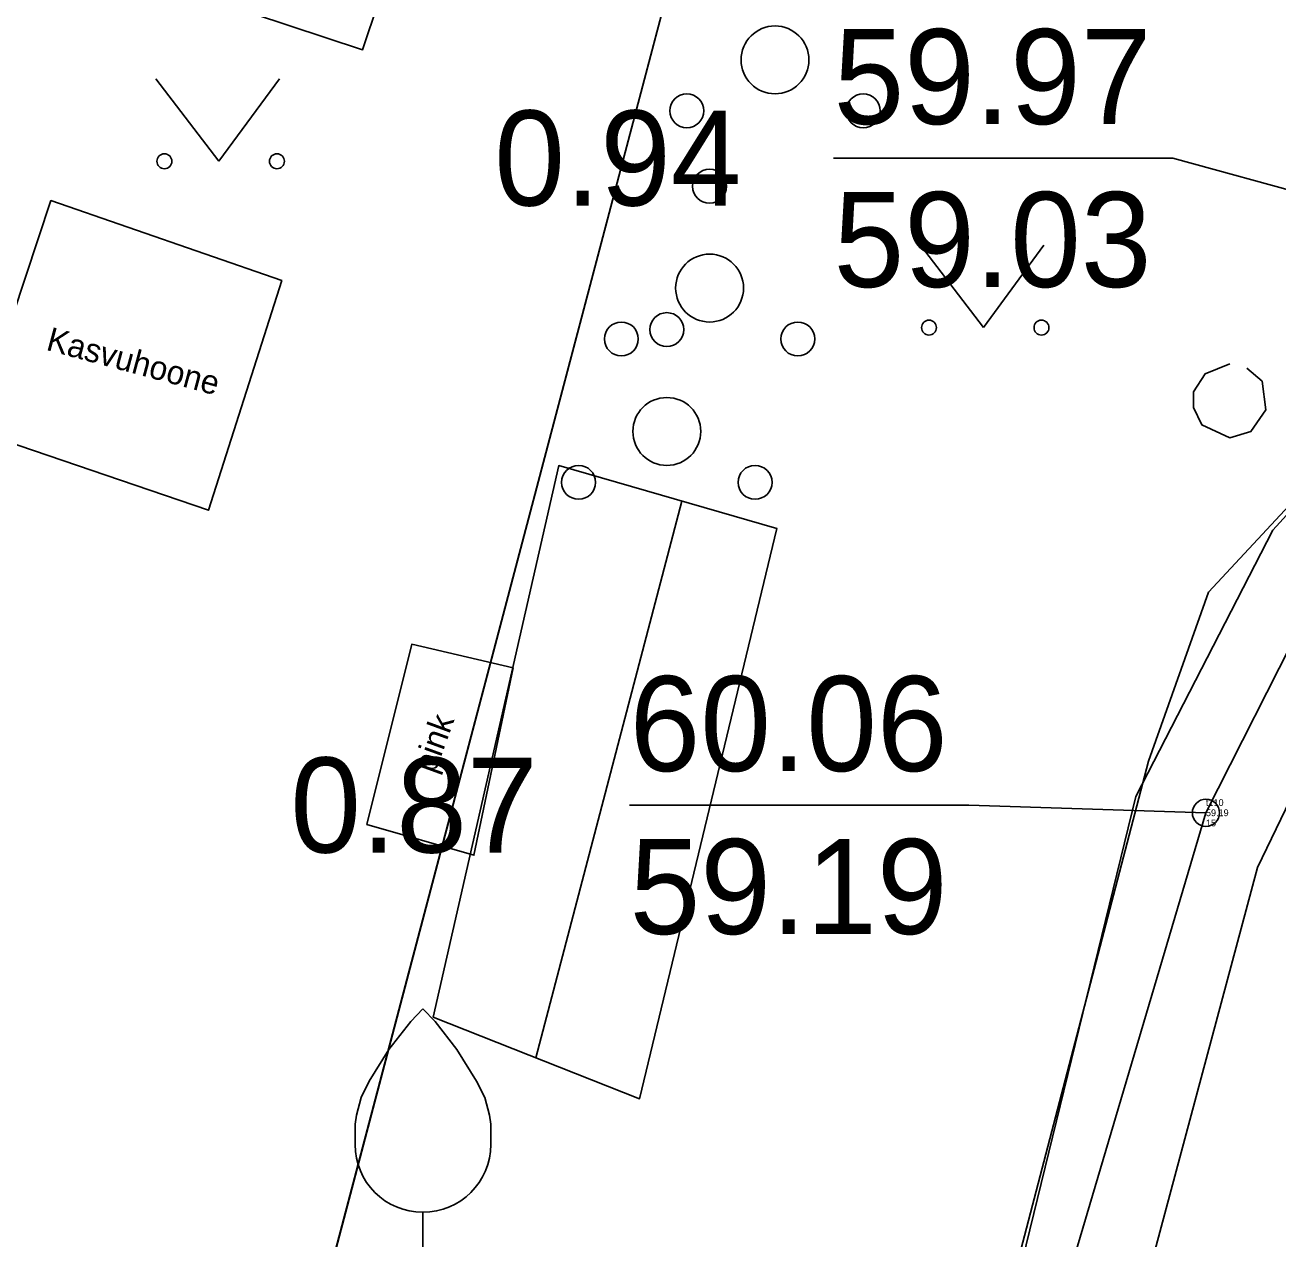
# Model space of a CAD drawing. Extents: x 635025 to 635136, y 6467970 to 6468131.
# Drawn here: x 635067.27 to 635076.5, y 6468072.64 to 6468081.59 of the extents above; entities that cross this region are included whole.
import ezdxf

# ---------------------------------------------------------------- set-up
doc = ezdxf.new("R2010")
doc.units = 0
for name, color, linetype in [('HALJASTUS', 7, 'Continuous'), ('KOORDPUNKT', 7, 'Continuous'), ('MOOTKOOD', 7, 'Continuous'), ('MOOTKORG-EH2000', 7, 'Continuous'), ('MOOTMPUNKT', 7, 'Continuous'), ('MOOTNR', 7, 'Continuous'), ('MOOTPIIR', 7, 'Continuous'), ('MPKAABEL', 7, 'Continuous'), ('PIIR', 7, 'Continuous'), ('PUU', 7, 'Continuous'), ('RAJATIS', 7, 'Continuous')]:
    doc.layers.add(name, color=color, linetype=linetype)

msp = doc.modelspace()

# ---------------------------------------------------------------- linework, layer by layer
at = {"layer": 'HALJASTUS'}
for p, q in [((635068.2322, 6468081.189), (635068.6956, 6468080.5823)), ((635068.6956, 6468080.5823), (635069.1412, 6468081.189)), ((635073.8652, 6468079.9636), (635074.3286, 6468079.3569)), ((635074.3286, 6468079.3569), (635074.7741, 6468079.9636)), ((635072.107, 6468078.0787), (635071.031, 6468073.9779))]:
    msp.add_line(p, q, dxfattribs=at)
for points in [[(635076.2704, 6468079.0579), (635076.3819, 6468078.9614), (635076.409, 6468078.7511), (635076.2992, 6468078.5909), (635076.144, 6468078.5449), (635075.9369, 6468078.6403), (635075.8753, 6468078.7675), (635075.8775, 6468078.8831), (635075.9623, 6468079.0152), (635076.144, 6468079.0891)], [(635070.274, 6468074.277), (635071.795, 6468073.676), (635072.807, 6468077.877), (635071.2, 6468078.34), (635070.274, 6468074.277)]]:
    msp.add_lwpolyline(points, dxfattribs=at)
for centre in [(635068.2946, 6468080.5823), (635069.1234, 6468080.5823), (635073.9275, 6468079.3569), (635074.7563, 6468079.3569)]:
    msp.add_circle(centre, 0.055, dxfattribs=at)
at = {"layer": 'KOORDPUNKT'}
for points in [[(635078.84, 6468079.75), (635075.7245, 6468080.6059), (635073.2245, 6468080.6059)], [(635075.968, 6468075.783), (635074.2219, 6468075.8401), (635071.7219, 6468075.8401)]]:
    msp.add_lwpolyline(points, dxfattribs=at)
at = {"layer": 'MOOTMPUNKT'}
msp.add_circle((635075.968, 6468075.783), 0.1, dxfattribs=at)
at = {"layer": 'MOOTPIIR'}
for points in [[(635086.4546, 6468093.9019), (635082.2704, 6468083.6934), (635081.2243, 6468081.5827), (635077.339, 6468077.4358), (635076.349, 6468075.381), (635074.0514, 6468066.8071), (635070.8385, 6468053.0962)], [(635070.1006, 6468053.1429), (635071.9406, 6468061.5488), (635075.4523, 6468075.9041), (635076.461, 6468077.8654), (635080.2437, 6468082.0123), (635081.2897, 6468083.8149), (635084.3812, 6468091.1093)]]:
    msp.add_lwpolyline(points, dxfattribs=at)
at = {"layer": 'MPKAABEL'}
for points in [[(635062.561, 6468046.771), (635062.946, 6468046.652), (635064.247, 6468046.447), (635067.147, 6468045.412), (635067.939, 6468045.454), (635068.394, 6468045.872), (635070.064, 6468051.627), (635072.079, 6468060.641), (635074.416, 6468070.544), (635075.968, 6468075.783), (635076.688, 6468077.203), (635078.84, 6468079.75), (635080.568, 6468081.705), (635081.443, 6468083.117), (635084.231, 6468089.37), (635084.797, 6468091.285), (635086.185, 6468094.09), (635087.314, 6468096.326), (635087.547, 6468097.18), (635087.3563, 6468097.5131)], [(635062.561, 6468046.771), (635062.946, 6468046.652), (635064.247, 6468046.447), (635067.147, 6468045.412), (635067.939, 6468045.454), (635068.394, 6468045.872), (635070.064, 6468051.627), (635072.079, 6468060.641), (635074.416, 6468070.544), (635075.968, 6468075.783), (635076.688, 6468077.203), (635078.84, 6468079.75), (635080.568, 6468081.705), (635081.443, 6468083.117), (635084.231, 6468089.37), (635084.797, 6468091.285), (635086.185, 6468094.09), (635087.314, 6468096.326), (635087.547, 6468097.18), (635087.3563, 6468097.5131)], [(635071.8401, 6468034.2359), (635066.421, 6468036.028), (635065.551, 6468036.558), (635065.233, 6468037.285), (635069.169, 6468050.782), (635072.365, 6468063.993), (635075.545, 6468076.164), (635075.988, 6468077.407), (635079.75, 6468081.449), (635080.65, 6468082.693), (635084.7705, 6468091.1482), (635087.2338, 6468095.0693), (635088.185, 6468096.0845)]]:
    msp.add_lwpolyline(points, dxfattribs=at)
at = {"layer": 'PIIR'}
msp.add_lwpolyline([(635025.4323, 6468038.8462), (635043.3, 6468032.81), (635050.9, 6468052.27), (635063.04, 6468047.86), (635078.29, 6468105.68), (635025.4323, 6468130.8701)], dxfattribs=at)
msp.add_lwpolyline([(635047.13, 6467987.48), (635097.18, 6467969.59), (635135.03, 6468075.16), (635135.15, 6468076.55), (635078.29, 6468105.68), (635063.04, 6468047.86)], close=True, dxfattribs=at)
at = {"layer": 'PUU'}
msp.add_line((635070.199, 6468072.34), (635070.199, 6468072.84), dxfattribs=at)
for points in [[(635069.699, 6468073.34), (635069.699, 6468073.49), (635069.709, 6468073.555), (635069.744, 6468073.685), (635069.804, 6468073.805), (635069.949, 6468074.04), (635070.109, 6468074.245), (635070.199, 6468074.34)], [(635070.699, 6468073.34), (635070.699, 6468073.49), (635070.689, 6468073.555), (635070.654, 6468073.685), (635070.594, 6468073.805), (635070.449, 6468074.04), (635070.289, 6468074.245), (635070.199, 6468074.34)]]:
    msp.add_lwpolyline(points, dxfattribs=at)
for centre, radius in [((635072.793, 6468081.329), 0.25), ((635072.143, 6468080.954), 0.125), ((635073.443, 6468080.954), 0.125), ((635072.311, 6468080.398), 0.125), ((635072.311, 6468079.648), 0.25), ((635071.996, 6468079.342), 0.125), ((635071.661, 6468079.273), 0.125), ((635072.961, 6468079.273), 0.125), ((635071.996, 6468078.592), 0.25), ((635071.346, 6468078.217), 0.125), ((635072.646, 6468078.217), 0.125)]:
    msp.add_circle(centre, radius, dxfattribs=at)
msp.add_arc((635070.199, 6468073.34), 0.5, 180, 0, dxfattribs=at)
at = {"layer": 'RAJATIS'}
for points in [[(635068.086, 6468082.729), (635067.872, 6468082.027), (635069.755, 6468081.404), (635069.99, 6468082.108), (635068.086, 6468082.729)], [(635066.896, 6468078.599), (635067.458, 6468080.292), (635069.159, 6468079.703), (635068.618, 6468078.012), (635066.896, 6468078.599)], [(635070.863, 6468076.851), (635070.575, 6468075.47), (635069.786, 6468075.697), (635070.117, 6468077.024), (635070.863, 6468076.851)]]:
    msp.add_lwpolyline(points, dxfattribs=at)

# ---------------------------------------------------------------- texts
at = {"layer": 'KOORDPUNKT'}
for s, p in [('59.97', (635073.2245, 6468080.8559)), ('0.94', (635070.7245, 6468080.2559)), ('59.03', (635073.2245, 6468079.6559)), ('60.06', (635071.7219, 6468076.0901)), ('0.87', (635069.2219, 6468075.4901)), ('59.19', (635071.7219, 6468074.8901))]:
    msp.add_text(s, height=0.7, dxfattribs=at).set_placement(p)
at = {"layer": 'MOOTKOOD'}
msp.add_text('t110', height=0.05, dxfattribs=at).set_placement((635075.968, 6468075.833))
at = {"layer": 'MOOTKORG-EH2000'}
msp.add_text('59.19', height=0.05, dxfattribs=at).set_placement((635075.968, 6468075.758))
at = {"layer": 'MOOTNR'}
msp.add_text('15', height=0.05, dxfattribs=at).set_placement((635075.968, 6468075.683))
at = {"layer": 'RAJATIS'}
for s, rotation, p in [('Kasvuhoone', 345, (635067.4154, 6468079.1939)), ('pink', 70, (635070.2859, 6468076.0653))]:
    msp.add_text(s, height=0.175, rotation=rotation, dxfattribs=at).set_placement(p)

doc.saveas('drawing.dxf')
